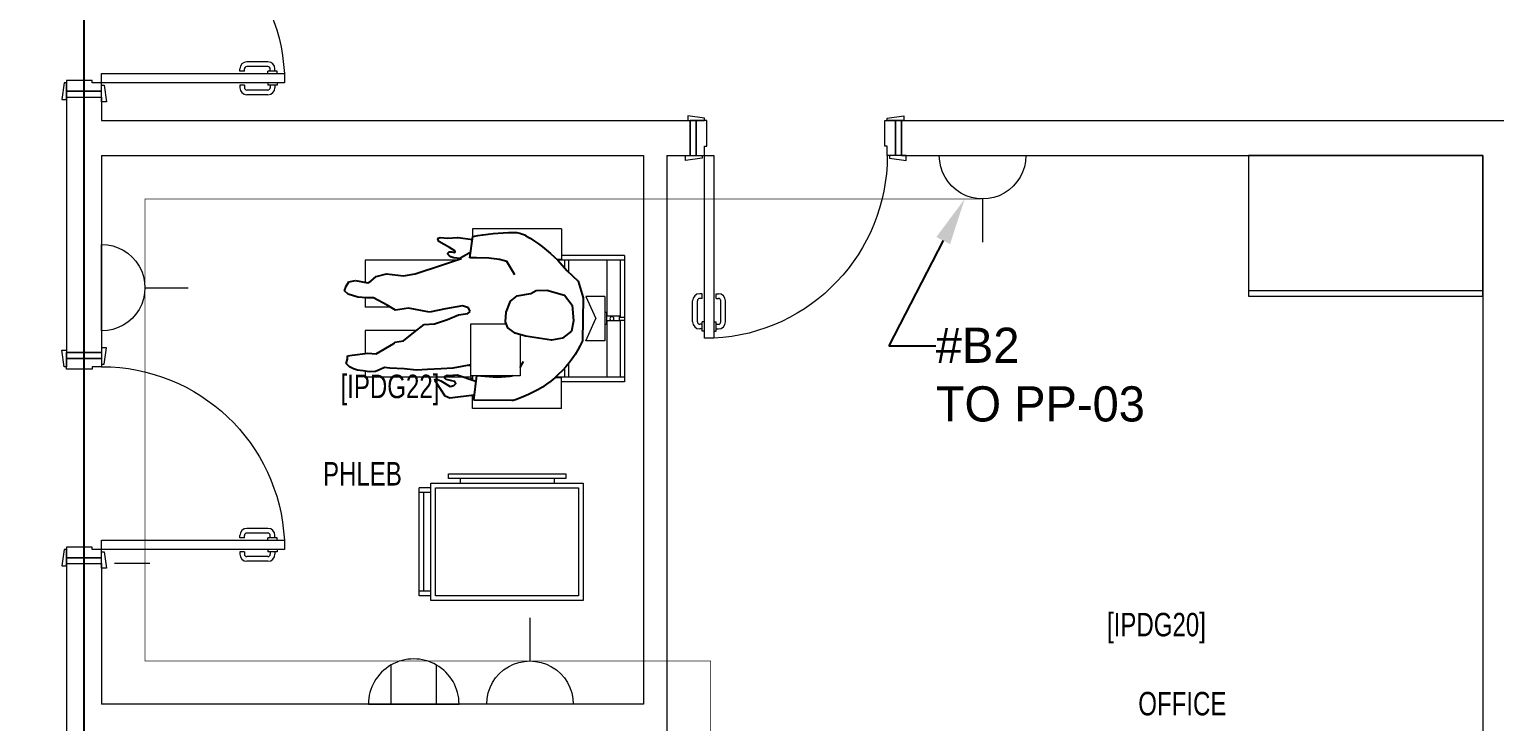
# Model space of a CAD drawing. Header units: metres. Extents: x 75097 to 220695, y -1557923 to -1361206.
# Drawn here: x 187880 to 194128, y -1467267 to -1464314 of the extents above; entities that cross this region are included whole.
import ezdxf
from ezdxf import colors
from ezdxf.entities.mleader import LeaderData, LeaderLine
from ezdxf.math import Vec2, Vec3

# ---------------------------------------------------------------- set-up
doc = ezdxf.new("R2010")
doc.units = ezdxf.units.M
doc.layers.get('0').update_dxf_attribs({"lineweight": 0})
for name, color, linetype, lineweight in [('A-100 - Copy$0$72_EGR_BASE_TEXT', 8, 'Continuous', 0), ('A-100 - Copy$0$Medical Equipment and Furniture', 8, 'Continuous', 0), ('A-100 - Copy$0$Medical Equipment and Furniture1', 8, 'Continuous', 5), ('A-100 - Copy$0$Walls', 8, 'Continuous', 0), ('A-100 - Copy$0$Wooden Joinery', 8, 'Continuous', 0)]:
    doc.layers.add(name, color=color, linetype=linetype, lineweight=lineweight)
for name, color, linetype in [('A-100 - Copy$0$axes', 8, 'Continuous'), ('A-100 - Copy$0$HUMAN', 8, 'Continuous'), ('PD-VENT', 8, 'Continuous')]:
    doc.layers.add(name, color=color, linetype=linetype)
doc.layers.add('E-POWR', color=7, linetype='Continuous', lineweight=9, true_color=0x4e7e3e)
doc.styles.add('A-100 - Copy$0$X3G_ENTITY_2587EA', font='swisscl.ttf', dxfattribs={"height": 200})
doc.styles.get("Standard").update_dxf_attribs({"font": 'GOTHIC.TTF'})

# ---------------------------------------------------------------- blocks, each defined once
blk = doc.blocks.new('NORMAL SOCKET')
at = {"layer": 'E-POWR'}
for p, q in [((1.421169145032763e-06, 307.6799999489449), (2.84230918623507e-06, 615.359999897657)), ((-307.6799955585448, 4.654284566640854e-07), (307.6799955138122, -4.654284566640854e-07))]:
    blk.add_line(p, q, dxfattribs=at)
blk.add_ellipse((0, 0), major_axis=(32.75230417925279, 305.931804444962), ratio=0.9999999853257265, start_param=4.819040293203757, end_param=7.960632946793556, dxfattribs=at)
blk = doc.blocks.new('WALL OUTLET')
at = {"layer": 'E-POWR', "extrusion": (9.943985188764976e-05, 4.907407864795519e-07, 0.9999999950557376)}
for p, q in [((-193.4304136794672, 0.01263734116218984, 0.01923468558029609), (193.4304136794817, -0.01263734139502048, -0.01923468558029609)), ((-193.430413547394, 0.01263740309514105, 0.01923468450644653), (193.4304138115403, -0.01263727922923863, -0.019234686654146))]:
    blk.add_line(p, q, dxfattribs=at)
for points, elevation in [([(-96.71520713728118, 0.007879801793025413), (-96.70426286632348, 167.521971706554)], -1.060686635745434e-09), ([(96.71520723929038, -0.006318670697510483), (96.72615161227164, 167.5093343856481)], -1.060682118525502e-09)]:
    blk.add_lwpolyline(points, dxfattribs=dict(at, elevation=elevation))
blk.add_arc((1.320732887427738e-07, 6.193295173245693e-08, -1.060682440858634e-09), 193.4304150486375, 359.9962567094866, 179.9962567094867, dxfattribs=at)
blk = doc.blocks.new('A-100 - Copy$0$CUPBOARD - GLASS TOP - LOCKABLE - 200x100x60')
at = {"layer": 'A-100 - Copy$0$Medical Equipment and Furniture1'}
blk.add_line((283.1819098499546, -205.007439173523, 5.912943966429957e-06), (284.1819190833777, -205.007439173523, 6.219394982678285e-06), dxfattribs=at)
at = {"layer": 'A-100 - Copy$0$Medical Equipment and Furniture1', "elevation": 6.219394982678285e-06}
blk.add_lwpolyline([(284.1819190833776, -204.4324391735099), (283.1819092343794, -204.4324391735099), (283.1819092343795, -205.0324391735099), (284.1819190833777, -205.0324391735099)], close=True, dxfattribs=at)
blk = doc.blocks.new('A-100 - Copy$0$HF10789B-P')
for p, q in [((0.2699999999999871, 0.9562873585160787), (-0.2700000000000333, 0.9562873585160787)), ((-0.2700000000000333, 0.9562873585160787), (-0.2700000000000333, 0.6876622187651833)), ((-0.2500000000000515, 0.9562873585160787), (-0.2500000000000515, 0.6611604978217542)), ((-0.005923110209659299, 0.9373250502199255), (-0.2500000000000515, 0.9373250502199255)), ((-0.005923110209659299, 0.9350000000000023), (-0.005923110209659299, 0.9563075227339084)), ((0.00592311020955627, 0.9350000000000023), (0.00592311020955627, 0.9563075227339084)), ((0.2499999999999485, 0.9373250502199255), (0.00592311020955627, 0.9373250502199255)), ((0.2499999999999485, 0.9562873585160787), (0.2499999999999485, 0.6692998230705314)), ((0.2699999999999871, 0.9562873585160787), (0.2699999999999871, 0.6876622187651833)), ((-0.01000000000004242, 0.8804381253313807), (-0.2500000000000515, 0.8804381253313807)), ((-0.02552686789266012, 0.8791967327513532), (-0.02552686789266012, 0.8717038217439494)), ((0.02552686789261394, 0.8791967327513532), (-0.02552686789266012, 0.8791967327513532)), ((-0.01000000000004242, 0.9350000000000023), (0.009999999999996234, 0.9350000000000023)), ((-0.01000000000004242, 0.9350000000000023), (-0.01000000000004242, 0.8791967327513532)), ((0.009999999999996234, 0.9350000000000023), (0.009999999999996234, 0.8791967327513532)), ((0.2499999999999485, 0.8804381253313807), (0.009999999999996234, 0.8804381253313807)), ((0.02552686789261394, 0.8791967327513532), (0.02552686789261394, 0.8717038217439494)), ((0.09499999999991893, 0.8717038217439494), (-0.09500000000002196, 0.8717038217439494)), ((-0.09500000000002196, 0.8717038217439494), (-0.09500000000002196, 0.7917038217439654)), ((-0.09500000000002196, 0.7917038217439654), (-5.151434834260726e-14, 0.8334680010795523)), ((0.09499999999991893, 0.7917038217439654), (-5.151434834260726e-14, 0.8334680010795523)), ((0.09499999999991893, 0.8717038217439494), (0.09499999999991893, 0.7917038217439654)), ((-0.3826759404389524, 0.6876622187651833), (-0.3826759404389524, 0.3076622187651878)), ((-0.3826759404389524, 0.6876622187651833), (-0.2526759404389569, 0.6876622187651833)), ((-0.2526759404389569, 0.6876622187651833), (-0.2526759404389569, 0.6580757233331838)), ((-0.1907245592427618, 0.7177042676781298), (-0.2500000000000515, 0.7177042676781298)), ((-0.2120916275203459, 0.6996129679912997), (-0.2500000000000515, 0.6996129679912997)), ((0.2499999999999485, 0.7177042676781298), (0.1984223268581271, 0.7177042676781298)), ((0.2499999999999485, 0.6996129679912997), (0.2172308861758037, 0.6996129679912997)), ((0.2526759404388539, 0.6876622187651833), (0.2526759404388539, 0.664393932265881)), ((0.3826759404388493, 0.6876622187651833), (0.2526759404388539, 0.6876622187651833)), ((0.3826759404388493, 0.6876622187651833), (0.3826759404388493, 0.3076622187651878)), ((-0.3826759404389524, 0.3076622187651878), (-0.3268518031239811, 0.3076622187651878)), ((-0.2620769238962968, 0.3076622187651878), (-0.2526759404389569, 0.3076622187651878)), ((-0.2433476841803728, 0.3071925183554356), (-0.2576833919111952, 0.3071925183554356)), ((-0.2433476841803728, 0.300964962436268), (-0.2576833919111952, 0.300964962436268)), ((-0.2500000000000515, 0.300964962436268), (-0.2500000000000515, 0.299612967991294)), ((-0.2500000000000515, 0.299612967991294), (-0.2500000000000515, -0.1503870320086946)), ((0.3826759404388493, 0.3076622187651878), (0.3380675892713096, 0.3076622187651878)), ((0.2499999999999485, 0.2403020157921674), (0.2499999999999485, -0.1503870320086946)), ((-0.05039585707043592, 0.06849621216122159), (-0.05039585707043592, -0.1503870320086946)), ((0.04960414292952997, -0.0423803980777393), (0.04960414292952997, -0.1503870320086946)), ((-0.22376729615325, -0.1503870320086946), (-0.2500000000000515, -0.1503870320086946)), ((-0.05039585707043592, -0.1503870320086946), (-0.1486187482039387, -0.1503870320086946)), ((0.08883359247506029, -0.1503870320086946), (0.04960414292952997, -0.1503870320086946)), ((0.2499999999999485, -0.1503870320086946), (0.1549672880113402, -0.1503870320086946))]:
    blk.add_line(p, q)
for points in [[(-0.1658688951482592, 0.5108213207172412), (-0.2433476841803728, 0.5108213207172412), (-0.2433476841803728, 0.3659450047066173), (-0.2433476841803728, 0.300964962436268), (-0.02145554510991055, 0.300964962436268), (-0.02145554510991055, 0.4513849165904844)], [(-0.06788419918336253, 0.5108213207172412), (-0.1658688951482592, 0.5108213207172412)]]:
    blk.add_lwpolyline(points)
blk.add_circle((-5.151434834260726e-14, 0.9022038275945761), 0.0083278984049295)
blk.add_arc((-0.2558825419847555, 0.3040787403958518), 0.0035970367859109, 120.0428926309797, 239.9571073690271)
at = {"layer": 'A-100 - Copy$0$HUMAN'}
for p, q in [((0.08837661054832857, 0.7804425697454462), (-0.0939127810091751, 0.7766908860772901)), ((0.1604302391835457, 0.7582894332542764), (0.08837661054832857, 0.7804425697454462)), ((0.2060748025451797, 0.7095294867741018), (0.1604302391835457, 0.7582894332542764)), ((-0.2119362776555764, 0.7187888751496132), (-0.2119362776555764, 0.7172216627090506)), ((0.2487452478006897, 0.6716002021025815), (0.2060748025451797, 0.7095294867741018)), ((-0.3317203994714024, 0.5264881495018585), (-0.3450353610874064, 0.4961533139185974)), ((-0.2087467787023289, 0.5108213207172412), (-0.182375477996624, 0.5252151437825034)), ((-0.3491754973153949, 0.4757069628619774), (-0.3482892677248461, 0.3137651721735608)), ((-0.2500155380314428, 0.4134785065990059), (-0.2454717137911135, 0.4685924355871407)), ((0.1863489794675441, 0.4881076915313258), (0.244401461847934, 0.454409596914843)), ((0.244401461847934, 0.454409596914843), (0.251654753413737, 0.4233327139650953)), ((-0.2430461119862972, 0.3265393653595652), (-0.2500155380314428, 0.4134785065990059)), ((0.251654753413737, 0.4233327139650953), (0.2519365735939854, 0.4208272009255154)), ((0.251654753413737, 0.4233327139650953), (0.2569990543638649, 0.389232795452898)), ((0.2569990543638649, 0.389232795452898), (0.2583125629257719, 0.3775550908021046)), ((0.2583125629257719, 0.3775550908021046), (0.2591359025707387, 0.3245619332063256)), ((-0.3482892677248461, 0.3137651721735608), (-0.2430461119862972, 0.3265393653595652)), ((0.2591359025707387, 0.3245619332063256), (0.259492558583025, 0.296956653377265)), ((-0.1970666105835281, 0.3013809931238711), (-0.2109230776287578, 0.2238450154047769)), ((-0.1998379039925968, 0.2903044248782862), (-0.1970666105835281, 0.3013809931238711)), ((0.01632298191305459, 0.2487672939573429), (0.02186556873119194, 0.28753528281689)), ((0.02186556873119194, 0.28753528281689), (0.03017944895834113, 0.2986118510624749)), ((0.03017944895834113, 0.2986118510624749), (0.04680720941258265, 0.2903044248782862)), ((0.05512108963978868, 0.2653821463257202), (0.04126462259450214, 0.1933844527294184)), ((0.04680720941258265, 0.2903044248782862), (0.05512108963978868, 0.2653821463257202)), ((0.229712574409751, 0.1795387424224373), (0.2566681050798305, 0.2602737904279024)), ((0.259492558583025, 0.296956653377265), (0.3510751263865526, 0.3094344489240939)), ((-0.2109230776287578, 0.2238450154047769), (-0.2136943710378265, 0.1740004582996448)), ((-0.02247512581356581, 0.1463090376856826), (-0.003076071950198767, 0.2016918789136071)), ((-0.003076071950198767, 0.2016918789136071), (0.01632298191305459, 0.2487672939573429)), ((0.04126462259450214, 0.1933844527294184), (0.02740815554927245, 0.1241559011944844)), ((-0.2136943710378265, 0.1740004582996448), (-0.2164656644468952, 0.1158484750102957)), ((-0.02524641922263449, 0.1020027647033146), (-0.02247512581356581, 0.1463090376856826)), ((0.1909144666830169, 0.06323477584376747), (0.229712574409751, 0.1795387424224373)), ((-0.2164656644468952, 0.1158484750102957), (-0.219236957855907, 0.06877305996655991)), ((-0.219236957855907, 0.06877305996655991), (-0.2136943710378265, 0.01615936080003166)), ((-0.05850194013117438, 0.05769649172097502), (-0.02524641922263449, 0.1020027647033146)), ((0.02740815554927245, 0.1241559011944844), (0.04403591600357082, 0.03554335522980523)), ((0.1826005864559246, 0.01339021873863544), (0.1909144666830169, 0.06323477584376747)), ((-0.2136943710378265, 0.01615936080003166), (-0.2109230776287578, -0.04476176455068526)), ((-0.1000713412669203, -0.02260862805951547), (-0.09452875444878295, 0.01339021873863544)), ((-0.09452875444878295, 0.01339021873863544), (-0.05850194013117438, 0.05769649172097502)), ((0.04403591600357082, 0.03554335522980523), (0.03572203577642163, -0.01983948599811924)), ((0.1909144666830169, -0.05860747485766638), (0.1826005864559246, 0.01339021873863544)), ((-0.2109230776287578, -0.04476176455068526), (-0.2081517842196892, -0.06691490104185505)), ((-0.1499546226297017, -0.102913747840006), (-0.105613928084944, -0.02814691218230791)), ((-0.105613928084944, -0.02814691218230791), (-0.1000713412669203, -0.02260862805951547)), ((0.03572203577642163, -0.01983948599811924), (0.05789238304880051, -0.05583833279627015)), ((0.05789238304880051, -0.05583833279627015), (0.08837661054832857, -0.1139903160856193)), ((0.1798292930468559, -0.102913747840006), (0.1909144666830169, -0.05860747485766638)), ((-0.2247795446739875, -0.1056828899014022), (-0.2275508380830562, -0.1333743105153644)), ((-0.2164656644468952, -0.08629889547162861), (-0.2247795446739875, -0.1056828899014022)), ((-0.2081517842196892, -0.06691490104185505), (-0.2164656644468952, -0.08629889547162861)), ((-0.1471833292206899, -0.1389125946381569), (-0.1499546226297017, -0.102913747840006)), ((0.08837661054832857, -0.1139903160856193), (0.08837661054832857, -0.1444508787609777)), ((0.1604302391835457, -0.1250668843312042), (0.1798292930468559, -0.102913747840006)), ((-0.2275508380830562, -0.1333743105153644), (-0.2220082512649189, -0.1582965890679588)), ((-0.2220082512649189, -0.1582965890679588), (-0.219236957855907, -0.1832188676205249)), ((-0.219236957855907, -0.1832188676205249), (-0.2136943710378265, -0.1998337199889022)), ((-0.1554972094478391, -0.2053720041116947), (-0.1471833292206899, -0.1389125946381569)), ((0.08837661054832857, -0.1444508787609777), (0.0911479039573404, -0.1804497255591286)), ((0.0911479039573404, -0.1804497255591286), (0.1050043710025701, -0.221986856480072)), ((0.1526295614395448, -0.1387074730039899), (0.1604302391835457, -0.1250668843312042)), ((0.1632015325925575, -0.1915262938047135), (0.1526295614395448, -0.1387074730039899)), ((-0.2136943710378265, -0.1998337199889022), (-0.2053804908106773, -0.2164485723572795)), ((-0.2053804908106773, -0.2164485723572795), (-0.1915240237653908, -0.2302942826642607)), ((-0.1915240237653908, -0.2302942826642607), (-0.1721249699021374, -0.2247559985414682)), ((-0.1721249699021374, -0.2247559985414682), (-0.1582685028569077, -0.2247559985414682)), ((-0.1582685028569077, -0.2247559985414682), (-0.1554972094478391, -0.2053720041116947)), ((0.1050043710025701, -0.221986856480072), (0.1188608380477998, -0.2386017088484493)), ((0.1188608380477998, -0.2386017088484493), (0.1382598919111668, -0.2302942826642607)), ((0.1382598919111668, -0.2302942826642607), (0.157658945774477, -0.2192177144186758)), ((0.157658945774477, -0.2192177144186758), (0.1632015325925575, -0.1915262938047135))]:
    blk.add_line(p, q, dxfattribs=at)
blk.add_lwpolyline([(-0.06127323354018621, 0.4896826532988428), (-0.03910288626786418, 0.4592220906234843), (-0.01416124558641663, 0.4481455223778994), (0.02740815554927245, 0.4509146644392672), (0.07452014350304204, 0.4702986588690692), (0.09669049077547776, 0.4979900794830314), (0.1077756644116388, 0.5561420627723521), (0.1202464847523341, 0.5796797702942058), (0.1216321314568685, 0.6253706143072577), (0.09946178418448959, 0.7001374499649557), (0.05789238304880051, 0.7333671547017389), (-0.008618658768336118, 0.7389054388245313), (-0.05295935331309387, 0.7305980126403142), (-0.08344358081262193, 0.6918300237807671), (-0.09175746103971427, 0.6447546087370313), (-0.0751297005854159, 0.5339889262811823)], close=True, dxfattribs=at)
for points in [[(-0.3258735152822911, 0.3150706913063459), (-0.339599048588747, 0.2111286486066035), (-0.3304687444727907, 0.1918913177387083), (-0.2653511782706293, 0.1481036520383725), (-0.2594639457565737, 0.1475238858023431), (-0.2570549243342786, 0.1542726265635679), (-0.2601453869376034, 0.1584192586593076), (-0.265509549921541, 0.1732687681329423), (-0.2894164885252568, 0.2129980701809302), (-0.2854679984536634, 0.2283276784527288), (-0.2768838144770545, 0.2374373385809747), (-0.267906119359731, 0.2327109402492056), (-0.2656794468770673, 0.2197422513443712), (-0.2629709701099561, 0.2081233105917875), (-0.2595868148141509, 0.1962631805406545), (-0.2547102187669399, 0.1907181064732129), (-0.2461202721381088, 0.189173583043015), (-0.24159015933372, 0.1997303789624709), (-0.2423186284126988, 0.2083599402925245), (-0.2415546567403855, 0.2233045576062409), (-0.2404969923754781, 0.2305356769645641), (-0.2402618528856184, 0.2418647345991189), (-0.2669061967006829, 0.3222280205781374)], [(0.2833432036441135, 0.3000572892376852), (0.255938785057543, 0.2545280263086624), (0.2597405992958155, 0.2282451780056363), (0.2643406869405052, 0.2151239690243472), (0.2685591785668233, 0.2092059522603336), (0.2734009889051148, 0.2040686399308242), (0.2775224971954398, 0.201549674320745), (0.2798026205498498, 0.2033747577633278), (0.285180822451883, 0.2082071044202962), (0.2845755650148529, 0.2196331302255885), (0.2820766973710587, 0.2313527114461067), (0.2861949940736448, 0.2338455405315472), (0.2890174331909119, 0.2328115627719853), (0.3028135621194732, 0.2093504069681273), (0.3292897243208639, 0.1648377348826386), (0.3399892329840721, 0.1597167385037892), (0.3439538250283416, 0.1609733858968241), (0.3439538250283416, 0.1609733858968241), (0.3463963644208032, 0.1703973951264857), (0.3439247259235625, 0.20278606745606), (0.3466601490883416, 0.2437068900591726), (0.3466558328441405, 0.2467511978595098), (0.3376432767900095, 0.3074554789493504)]]:
    blk.add_lwpolyline(points, dxfattribs=at)
for centre, radius, start, end in [((0.09308348953721257, 0.3608438191014898), 0.455956564061323, 114.2122856751871, 158.6976332903448), ((-0.2167517579365441, 0.2042952170614285), 0.6595918521287647, 30.10461943652329, 45.11105192191545), ((0.2599989477516313, 0.4817245731878756), 0.1080000000000009, 0.4033187961002363, 29.63864487388171), ((-0.2951762859451552, 0.4754151214717979), 0.0540000000000031, 157.4158075004185, 179.6903451602633), ((-0.1916543037938201, 0.4641555018285146), 0.0539999999999975, 163.193127508479, 175.2869538005744), ((-0.8864947671324845, 0.5177985151149187), 1.254987978199114, 350.4429990304568, 358.3875593314945)]:
    blk.add_arc(centre, radius, start, end, dxfattribs=at)
blk = doc.blocks.new('A-100 - Copy$0$TROLLEY BLOOD COLLECTION')
at = {"layer": 'A-100 - Copy$0$Medical Equipment and Furniture'}
for p, q in [((-723672.1973920161, -512191.1265090846), (-723022.1973920161, -512191.1265090845)), ((-723672.197392016, -512691.1265090846), (-723672.1973920161, -512191.1265090846)), ((-723597.1973920161, -512151.1265090846), (-723097.1973920161, -512151.1265090846)), ((-723597.1973920161, -512171.1265090846), (-723597.1973920161, -512151.1265090846)), ((-723097.1973920161, -512171.1265090845), (-723597.1973920161, -512171.1265090846)), ((-723547.1973920161, -512171.1265090846), (-723547.1973920161, -512191.1265090846)), ((-723147.1973920161, -512171.1265090846), (-723147.1973920161, -512191.1265090845)), ((-723097.1973920161, -512151.1265090846), (-723097.1973920161, -512171.1265090845)), ((-723022.1973920161, -512191.1265090845), (-723022.197392016, -512691.1265090845)), ((-723722.197392016, -512671.1265090844), (-723722.1973920161, -512211.1265090846)), ((-723672.1973920161, -512211.1265090846), (-723722.1973920161, -512211.1265090847)), ((-723672.1973920161, -512231.1265090845), (-723722.1973920161, -512231.1265090847)), ((-723702.197392016, -512651.1265090848), (-723702.1973920161, -512231.1265090845)), ((-723652.1973920161, -512211.1265090846), (-723042.1973920161, -512211.1265090845)), ((-723652.197392016, -512671.1265090846), (-723652.1973920161, -512211.1265090846)), ((-723042.1973920161, -512211.1265090845), (-723042.197392016, -512671.1265090845)), ((-723672.197392016, -512651.1265090847), (-723722.197392016, -512651.1265090848)), ((-723672.197392016, -512671.1265090846), (-723722.197392016, -512671.1265090844)), ((-723022.197392016, -512691.1265090845), (-723672.197392016, -512691.1265090846)), ((-723042.197392016, -512671.1265090845), (-723652.197392016, -512671.1265090846))]:
    blk.add_line(p, q, dxfattribs=at)
blk = doc.blocks.new('A-100 - Copy$0$A$C72370EFE')
at = {"layer": 'A-100 - Copy$0$Wooden Joinery'}
for p, q in [((-0.009999999999990905, -0.03999999999999915), (-0.01999999999998181, -0.03999999999999915)), ((-0.009999999999990905, -0.06000000000000227), (-0.01999999999998181, -0.06000000000000227)), ((-0.009999999999990905, -0.03000000000000114), (-0.01000000000010459, -0.07000000000000028)), ((0, -0.03000000000000114), (-0.009999999999990905, -0.03000000000000114)), ((0.04000000000019099, -0.03000000000000114), (0.0500000000001819, -0.03000000000000114)), ((0.0500000000001819, -0.03000000000000114), (0.05000000000029559, -0.07000000000000028)), ((0.0500000000001819, -0.03999999999999915), (0.0600000000001728, -0.03999999999999915)), ((0.0500000000001819, -0.06000000000000227), (0.0600000000001728, -0.06000000000000227)), ((-0.04999999999995453, -0.07000000000000028), (-0.04999999999984084, -0.1600000000000037)), ((-0.02999999999997272, -0.07000000000000028), (-0.02999999999985903, -0.1600000000000037)), ((0, -0.07000000000000028), (-0.009999999999990905, -0.07000000000000028)), ((0.04000000000019099, -0.07000000000000028), (0.0500000000001819, -0.07000000000000028)), ((0.07000000000016371, -0.07000000000000028), (0.07000000000005002, -0.1600000000000037)), ((0.09000000000014552, -0.07000000000000028), (0.09000000000003183, -0.1600000000000037)), ((-0.009999999999877218, -0.1700000000000017), (-0.01999999999986812, -0.1700000000000017)), ((-0.009999999999877218, -0.1700000000000017), (-0.009999999999877218, -0.1900000000000048)), ((0.05000000000006821, -0.1700000000000017), (0.06000000000005912, -0.1700000000000017)), ((0.05000000000006821, -0.1700000000000017), (0.05000000000006821, -0.1900000000000048)), ((-0.009999999999877218, -0.1900000000000048), (-0.01999999999986812, -0.1900000000000048)), ((0.05000000000006821, -0.1900000000000048), (0.06000000000005912, -0.1900000000000048))]:
    blk.add_line(p, q, dxfattribs=at)
for centre, radius, start, end in [((-0.01999999999998181, -0.07000000000000028), 0.03, 90, 180), ((-0.01999999999998181, -0.07000000000000028), 0.01, 90, 180), ((0.0600000000001728, -0.07000000000000028), 0.03, 0, 90), ((0.0600000000001728, -0.07000000000000028), 0.01, 0, 90), ((-0.01999999999986812, -0.1600000000000037), 0.03, 180, 270), ((-0.01999999999986812, -0.1600000000000037), 0.01, 180, 270), ((0.06000000000005912, -0.1600000000000037), 0.01, 270, 0), ((0.06000000000005912, -0.1600000000000037), 0.03, 270, 0)]:
    blk.add_arc(centre, radius, start, end, dxfattribs=at)
blk = doc.blocks.new('A-100 - Copy$0$DR1')
at = {"layer": 'A-100 - Copy$0$Wooden Joinery', "elevation": -2.945133955413104e-07}
for points in [[(1743402.912935317, 41721.9257205883), (1743392.912455687, 41721.9257205883), (1743382.911976056, 41791.92907800316), (1743402.912935317, 41791.92907800316)], [(1743552.912935317, 41731.92620021896), (1743562.913414948, 41731.92620021896), (1743572.913894579, 41801.92955763405), (1743552.912935317, 41801.92955763405)], [(1743552.912935317, 41681.9238020652), (1744331.880757414, 41681.92380206316), (1744331.880757414, 41721.92572058603), (1743552.912935317, 41721.92572058807)], [(1743402.912935317, 40941.93147615599), (1743392.912455687, 40941.93147615599), (1743382.911976056, 40871.92811874114), (1743402.912935317, 40871.92811874137)], [(1743552.912935317, 40931.93099652487), (1743562.913414948, 40931.93099652487), (1743572.913894579, 40861.92763911025), (1743552.912935317, 40861.92763911025)]]:
    blk.add_lwpolyline(points, close=True, dxfattribs=at)
for points in [[(1743552.912935317, 41756.92739929538), (1743402.912935317, 41756.92739929538), (1743402.912935317, 41781.92859837227), (1743552.912935317, 41781.92859837203), (1743552.912935317, 41756.92739929538)], [(1743552.912935317, 41756.92739929562), (1743552.912935317, 41721.92572058807), (1743512.911016794, 41721.92572058807), (1743512.911016795, 41711.92524095741), (1743402.912935317, 41711.92524095718), (1743402.912935317, 41756.92739929538), (1743552.912935317, 41756.92739929562)], [(1743552.912935317, 40906.92979744868), (1743552.912935317, 40941.93147615599), (1743512.911016794, 40941.93147615623), (1743512.911016795, 40951.93195578665), (1743402.912935317, 40951.93195578712), (1743402.912935317, 40906.92979744915), (1743552.912935317, 40906.92979744868)], [(1743552.912935317, 40906.92979744892), (1743402.912935317, 40906.92979744915), (1743402.912935317, 40881.92859837227), (1743552.912935317, 40881.92859837203), (1743552.912935317, 40906.92979744892)]]:
    blk.add_lwpolyline(points, dxfattribs=at)
at = {"layer": 'A-100 - Copy$0$Wooden Joinery'}
blk.add_arc((1743552.912935317, 41721.92572058807, -2.945133955413104e-07), 779.9942444320768, 270.0000000000171, 357.0603026895866, dxfattribs=at)
at = {"layer": 'A-100 - Copy$0$Wooden Joinery', "xscale": -999.9999999998856, "yscale": 999.9999999998856, "zscale": 999.9999999998854, "rotation": 270}
blk.add_blockref('A-100 - Copy$0$A$C72370EFE', (1744331.880757414, 41681.92380206264, -2.945133955413104e-07), dxfattribs=at)
blk = doc.blocks.new('A-100 - Copy')
at = {"layer": 'A-100 - Copy$0$axes'}
blk.add_line((188113.276741612, -1477297.370632306, -5.890053982327004e-07), (188113.276741612, -1451192.692766604, -5.890053982327004e-07), dxfattribs=at)
at = {"layer": 'A-100 - Copy$0$Walls'}
for p, q in [((188038.2767273067, -1464602.689789339, -5.890052223733733e-07), (188038.2767273067, -1465692.689788339, -5.890052223733733e-07)), ((188038.2767273067, -1464602.689789339, -5.890052223733733e-07), (188188.2767273067, -1464602.689789531, -2.944918264802254e-07)), ((188188.2767273067, -1464602.689789531, -5.890052223733733e-07), (188188.2767273067, -1464702.689789531, -5.890052223733733e-07)), ((188188.2767273067, -1464702.689789287, -6.131248548868484e-07), (190698.2766150115, -1464702.689792512, -2.944918264802254e-07)), ((188188.2767273067, -1464852.689789531, -5.890052223733733e-07), (188188.2767273067, -1465692.689788339, -5.890052223733733e-07)), ((188188.2767273067, -1464852.689789532, -5.890052223733733e-07), (190498.2766150115, -1464852.689789531, -5.890052223733733e-07)), ((190498.2766150115, -1464852.689792512, -2.944918264802254e-07), (190498.2766150115, -1467192.689788339, -2.944918264802254e-07)), ((190598.2766150115, -1464852.689792512, -2.944918264802254e-07), (190598.2766150117, -1469677.689803836, -2.944918264802254e-07)), ((188188.2767273067, -1465692.689788339, -5.890052223733733e-07), (188038.2767273067, -1465692.689788339, -3.139530653228917e-07)), ((188038.2767273067, -1466592.689788339, -5.890052223733733e-07), (188038.2767273067, -1467892.689788339, -5.890052223733733e-07)), ((188188.2767273067, -1466592.689788339, -6.031565487063517e-07), (188188.2767273067, -1467192.689788339, -2.919206387730355e-07)), ((188393.2766986967, -1466592.689788339, -6.031565487063517e-07), (188243.2766986967, -1466592.689788339, -3.139530653228917e-07)), ((190498.2766150115, -1467192.689788339, -2.944918264802254e-07), (188188.2767273067, -1467192.689788339, -2.944918264802254e-07))]:
    blk.add_line(p, q, dxfattribs=at)
at = {"layer": 'A-100 - Copy$0$Walls', "elevation": -5.890273202524554e-07}
blk.add_lwpolyline([(194078.2766132234, -1464852.689789531), (194078.2766132234, -1469677.689874912)], dxfattribs=at)
at = {"layer": 'A-100 - Copy$0$Walls'}
for points in [[(190698.2766150115, -1464852.689789531, -2.944918264802254e-07), (190698.2766150115, -1464702.689789531, -2.944918264802254e-07)], [(191598.2766150115, -1464852.689789531, -2.944918264802254e-07), (191598.2766150115, -1464702.689789531, -2.944918264802254e-07)], [(191598.2766150115, -1464702.689792512, -5.890054870505423e-07), (194278.2766132236, -1464702.689792512, -5.890054870505423e-07)], [(190598.2766150115, -1464852.689789531, -5.890052223733733e-07), (190698.2766150115, -1464852.689792512, -2.944918264802254e-07)], [(191598.276615012, -1464852.689789531, -5.890052223733733e-07), (194078.2766132234, -1464852.689789531, -5.890052223733733e-07)], [(194043.2765845922, -1464852.689789531, -5.890054870505423e-07), (194078.2766132443, -1464852.689789531, -5.890054870505423e-07)]]:
    blk.add_polyline3d(points, dxfattribs=at)
at = {"layer": 'A-100 - Copy$0$Medical Equipment and Furniture', "xscale": 1000, "yscale": 1000, "zscale": 1000}
blk.add_blockref('A-100 - Copy$0$CUPBOARD - GLASS TOP - LOCKABLE - 200x100x60', (-90103.64247013349, -1260420.250616021, -0.006220278478743957), dxfattribs=at)
at = {"layer": 'A-100 - Copy$0$Medical Equipment and Furniture', "xscale": -1000.000000000001, "yscale": 1000.000000000001, "zscale": 1000.000000000001, "rotation": 270}
blk.add_blockref('A-100 - Copy$0$HF10789B-P', (189461.687181768, -1465547.883551914, -2.93494553993412e-07), dxfattribs=at)
at = {"layer": 'A-100 - Copy$0$Medical Equipment and Furniture'}
blk.add_blockref('A-100 - Copy$0$TROLLEY BLOOD COLLECTION', (913264.2917753784, -954058.9799487363, -2.944692747419708e-07), dxfattribs=at)
at = {"layer": 'A-100 - Copy$0$Wooden Joinery'}
for p, xscale, rotation in [((-1555364.63620801, -1422820.761191063, -1.472351289777407e-07), -1, 180), ((232480.2052133838, 278700.2231457862), -1.000000000000003, 90), ((-1555364.63620801, -1424810.761189967, -1.640414115655631e-07), -1, 180)]:
    blk.add_blockref('A-100 - Copy$0$DR1', p, dxfattribs=dict(at, xscale=xscale, rotation=rotation))
at = {"layer": 'A-100 - Copy$0$72_EGR_BASE_TEXT', "char_height": 100, "attachment_point": 2, "style": 'A-100 - Copy$0$X3G_ENTITY_2587EA'}
for s, insert in [('[IPDG22]', (189417.5819124701, -1465786.975544728)), ('PHLEB', (189300.2324054954, -1466159.581638286)), ('[IPDG20]', (192685.9641562833, -1466802.845717315)), ('OFFICE', (192796.4117209255, -1467139.955938796))]:
    blk.add_mtext(s, dxfattribs=dict(at, insert=insert))

msp = doc.modelspace()

# ---------------------------------------------------------------- linework, layer by layer
at = {"layer": 'E-POWR', "const_width": 3}
msp.add_lwpolyline([(191940.1736231047, -1465037.244966567), (188372.884727276, -1465037.244966567), (188372.884727276, -1467008.477532122), (190785.1405768981, -1467008.477532122), (190785.1405768981, -1469493.081803867), (188372.884727276, -1469493.081803867), (188372.884727276, -1468415.464325723), (187909.6927544721, -1468415.464233589), (187909.6927544721, -1469453.098117612), (183488.0192697339, -1469453.081509197), (178353.8362861935, -1469453.081485483)], dxfattribs=at)

# ---------------------------------------------------------------- block references
at = {"layer": 'E-POWR', "color": 85, "xscale": -0.6, "yscale": 0.6, "zscale": 0.6}
for p, rotation in [((191944.5895348076, -1464852.689789531, -5.890052223733733e-07), 180), ((188188.2767273067, -1465415.84077171, -5.890052223733733e-07), 270)]:
    msp.add_blockref('NORMAL SOCKET', p, dxfattribs=dict(at, rotation=rotation))
msp.add_blockref('NORMAL SOCKET', (190014.7727730997, -1467192.68978834, -2.944918264802254e-07), dxfattribs=at)
at = {"layer": 'PD-VENT', "color": 85, "rotation": 359.9959097644206}
msp.add_blockref('WALL OUTLET', (189518.9402444257, -1467192.68978834, -2.483928494001475e-07), dxfattribs=at)

# ---------------------------------------------------------------- leaders
at = {"layer": 'E-POWR'}
ml = msp.add_multileader_mtext('Standard', dxfattribs=at)
ml.set_content('#B2\\PTO PP-03', color=256)
ml.set_leader_properties()
ml.build(insert=Vec2(0, 0))
ml.multileader.update_dxf_attribs({"text_right_attachment_type": 6, "dogleg_length": 200, "arrow_head_size": 200})
ctx = ml.context
ctx.base_point, ctx.char_height, ctx.arrow_head_size, ctx.landing_gap_size, ctx.plane_origin = Vec3(191744.9562017756, -1465663.287366064, -5.890052223733733e-07), 150, 200, 0.09, Vec3(192384.080408962, -1466746.852966536, -5.890052223733733e-07)
ctx.right_attachment = 6
notes = []
notes.append((ctx, [(0, (1, 1, 0), (191544.9562017756, -1465663.287366064, -5.890052223733733e-07), (1, 0), 200, [(0, [(191868.435670397, -1465037.244966567, -5.890052223733733e-07)], 0, [])])]))
ctx.mtext.insert, ctx.mtext.width, ctx.mtext.flow_direction = Vec3(191745.0462017755, -1465586.400894276, -5.890052223733733e-07), 1379.369265184541, 5
for ctx, leaders in notes:
    for number, flags, end, landing, length, lines in leaders:
        leader = LeaderData()
        leader.index, (leader.has_last_leader_line, leader.has_dogleg_vector, leader.attachment_direction) = number, flags
        leader.last_leader_point, leader.dogleg_vector, leader.dogleg_length = Vec3(end), Vec3(landing), length
        for number, points, colour, breaks in lines:
            line = LeaderLine()
            line.index, line.vertices, line.color, line.breaks = number, Vec3.list(points), colors.encode_raw_color(colour), breaks
            leader.lines.append(line)
        ctx.leaders.append(leader)

# ---------------------------------------------------------------- next in the draw order: block references
msp.add_blockref('A-100 - Copy', (0, 0))

doc.saveas('drawing.dxf')
